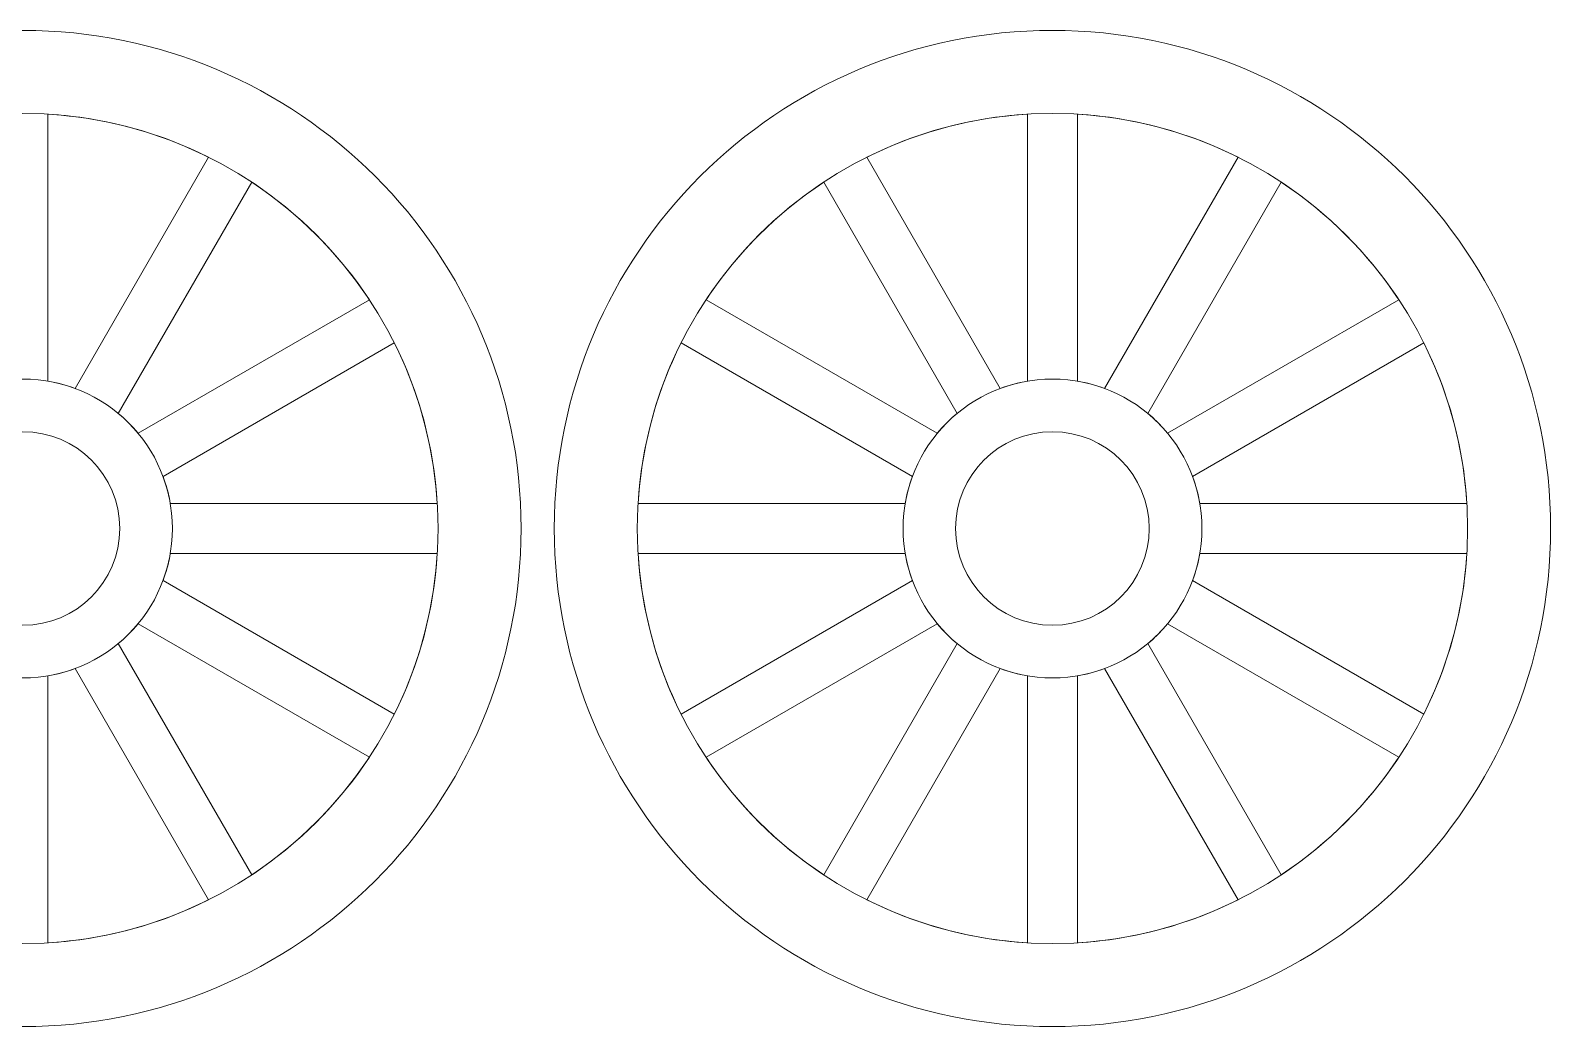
# Model space of a CAD drawing. Header units: millimetres. Extents: x -150 to 144, y -92 to 100.
# Drawn here: x -94.17 to -48.4, y -32.05 to -2.05 of the extents above; entities that cross this region are included whole.
import ezdxf

# ---------------------------------------------------------------- set-up
doc = ezdxf.new("R2010")
doc.units = ezdxf.units.MM
doc.header["$MEASUREMENT"] = 0
doc.layers.add('cut', color=7, linetype='Continuous')
doc.layers.add('cut light', color=7, linetype='Continuous')

msp = doc.modelspace()

# ---------------------------------------------------------------- linework, layer by layer
at = {"layer": 'cut', "lineweight": 0}
for centre in [(-94.3957, -17.053), (-63.3957, -17.053)]:
    msp.add_ellipse(centre, major_axis=(0, 2.915), ratio=1, dxfattribs=at)
for points in [[(-94.3957, -2.053), (-86.1114, -2.053), (-79.3957, -8.7688), (-79.3957, -17.053), (-79.3957, -17.053), (-79.3957, -25.3372), (-86.1114, -32.053), (-94.3957, -32.053), (-94.3957, -32.053), (-102.68, -32.053), (-109.3957, -25.3372), (-109.3957, -17.053), (-109.3957, -17.053), (-109.3957, -8.7688), (-102.68, -2.053), (-94.3957, -2.053)], [(-63.3957, -2.053), (-55.1114, -2.053), (-48.3957, -8.7688), (-48.3957, -17.053), (-48.3957, -17.053), (-48.3957, -25.3372), (-55.1114, -32.053), (-63.3957, -32.053), (-63.3957, -32.053), (-71.68, -32.053), (-78.3957, -25.3372), (-78.3957, -17.053), (-78.3957, -17.053), (-78.3957, -8.7688), (-71.68, -2.053), (-63.3957, -2.053)], [(-93.6458, -12.6155), (-93.3628, -12.663), (-93.0889, -12.7369), (-92.8264, -12.8346), (-92.8264, -12.8346), (-92.8264, -12.8346), (-88.8056, -5.8705), (-88.8056, -5.8705), (-88.8056, -5.8705), (-90.277, -5.1335), (-91.914, -4.6786), (-93.6458, -4.576), (-93.6458, -4.576), (-93.6458, -4.576), (-93.6458, -12.6155), (-93.6458, -12.6155)], [(-68.9859, -5.8706), (-68.9859, -5.8706), (-64.9651, -12.8349), (-64.9651, -12.8349), (-64.9651, -12.8349), (-64.7026, -12.7373), (-64.4287, -12.6631), (-64.1458, -12.6156), (-64.1458, -12.6156), (-64.1458, -12.6156), (-64.1458, -4.576), (-64.1458, -4.576), (-64.1458, -4.576), (-65.8776, -4.6786), (-67.5147, -5.1334), (-68.9859, -5.8706)], [(-62.6458, -12.6155), (-62.3628, -12.663), (-62.0889, -12.7369), (-61.8264, -12.8346), (-61.8264, -12.8346), (-61.8264, -12.8346), (-57.8056, -5.8705), (-57.8056, -5.8705), (-57.8056, -5.8705), (-59.277, -5.1335), (-60.914, -4.6786), (-62.6458, -4.576), (-62.6458, -4.576), (-62.6458, -4.576), (-62.6458, -12.6155), (-62.6458, -12.6155)], [(-87.5072, -6.6217), (-87.5072, -6.6217), (-91.5278, -13.5856), (-91.5278, -13.5856), (-91.5278, -13.5856), (-91.3097, -13.7662), (-91.109, -13.9669), (-90.9284, -14.185), (-90.9284, -14.185), (-90.9284, -14.185), (-83.9645, -10.1644), (-83.9645, -10.1644), (-83.9645, -10.1644), (-84.8948, -8.7587), (-86.1013, -7.5519), (-87.5072, -6.6217)], [(-73.8269, -10.1645), (-73.8269, -10.1645), (-66.8633, -14.185), (-66.8633, -14.185), (-66.8633, -14.185), (-66.6827, -13.9669), (-66.4819, -13.7662), (-66.2638, -13.5856), (-66.2638, -13.5856), (-66.2638, -13.5856), (-70.2843, -6.6218), (-70.2843, -6.6218), (-70.2843, -6.6218), (-71.69, -7.5522), (-72.8968, -8.7586), (-73.8269, -10.1645)], [(-56.5072, -6.6217), (-56.5072, -6.6217), (-60.5278, -13.5856), (-60.5278, -13.5856), (-60.5278, -13.5856), (-60.3097, -13.7662), (-60.109, -13.9669), (-59.9284, -14.185), (-59.9284, -14.185), (-59.9284, -14.185), (-52.9645, -10.1644), (-52.9645, -10.1644), (-52.9645, -10.1644), (-53.8948, -8.7587), (-55.1013, -7.5519), (-56.5072, -6.6217)], [(-83.2133, -11.4628), (-83.2133, -11.4628), (-90.1774, -15.4836), (-90.1774, -15.4836), (-90.1774, -15.4836), (-90.0797, -15.746), (-90.0057, -16.0199), (-89.9582, -16.3029), (-89.9582, -16.3029), (-89.9582, -16.3029), (-81.9187, -16.3029), (-81.9187, -16.3029), (-81.9187, -16.3029), (-82.0213, -14.5712), (-82.4761, -12.934), (-83.2133, -11.4628)], [(-75.8727, -16.3031), (-75.8727, -16.3031), (-67.8335, -16.3031), (-67.8335, -16.3031), (-67.8335, -16.3031), (-67.786, -16.02), (-67.712, -15.746), (-67.6143, -15.4835), (-67.6143, -15.4835), (-67.6143, -15.4835), (-74.5782, -11.4629), (-74.5782, -11.4629), (-74.5782, -11.4629), (-75.3151, -12.9343), (-75.7702, -14.5712), (-75.8727, -16.3031)], [(-52.2133, -11.4628), (-52.2133, -11.4628), (-59.1774, -15.4836), (-59.1774, -15.4836), (-59.1774, -15.4836), (-59.0797, -15.746), (-59.0057, -16.0199), (-58.9582, -16.3029), (-58.9582, -16.3029), (-58.9582, -16.3029), (-50.9187, -16.3029), (-50.9187, -16.3029), (-50.9187, -16.3029), (-51.0213, -14.5712), (-51.4761, -12.934), (-52.2133, -11.4628)], [(-81.9187, -17.8029), (-81.9187, -17.8029), (-89.9579, -17.8029), (-89.9579, -17.8029), (-89.9579, -17.8029), (-90.0054, -18.086), (-90.0794, -18.36), (-90.1771, -18.6225), (-90.1771, -18.6225), (-90.1771, -18.6225), (-83.2132, -22.6431), (-83.2132, -22.6431), (-83.2132, -22.6431), (-82.4763, -21.1717), (-82.0212, -19.5348), (-81.9187, -17.8029)], [(-74.5781, -22.6432), (-74.5781, -22.6432), (-67.6138, -18.6224), (-67.6138, -18.6224), (-67.6138, -18.6224), (-67.7114, -18.3599), (-67.7856, -18.086), (-67.8331, -17.8031), (-67.8331, -17.8031), (-67.8331, -17.8031), (-75.8727, -17.8031), (-75.8727, -17.8031), (-75.8727, -17.8031), (-75.7701, -19.5349), (-75.3153, -21.172), (-74.5781, -22.6432)], [(-50.9187, -17.8029), (-50.9187, -17.8029), (-58.9579, -17.8029), (-58.9579, -17.8029), (-58.9579, -17.8029), (-59.0054, -18.086), (-59.0794, -18.36), (-59.1771, -18.6225), (-59.1771, -18.6225), (-59.1771, -18.6225), (-52.2132, -22.6431), (-52.2132, -22.6431), (-52.2132, -22.6431), (-51.4763, -21.1717), (-51.0212, -19.5348), (-50.9187, -17.8029)], [(-83.9645, -23.9415), (-83.9645, -23.9415), (-90.9281, -19.921), (-90.9281, -19.921), (-90.9281, -19.921), (-91.1087, -20.1391), (-91.3095, -20.3398), (-91.5276, -20.5204), (-91.5276, -20.5204), (-91.5276, -20.5204), (-87.5071, -27.4842), (-87.5071, -27.4842), (-87.5071, -27.4842), (-86.1014, -26.5538), (-84.8946, -25.3474), (-83.9645, -23.9415)], [(-70.2842, -27.4843), (-70.2842, -27.4843), (-66.2637, -20.5206), (-66.2637, -20.5206), (-66.2637, -20.5206), (-66.4818, -20.34), (-66.6825, -20.1391), (-66.8631, -19.921), (-66.8631, -19.921), (-66.8631, -19.921), (-73.8269, -23.9416), (-73.8269, -23.9416), (-73.8269, -23.9416), (-72.8966, -25.3473), (-71.6901, -26.5542), (-70.2842, -27.4843)], [(-52.9645, -23.9415), (-52.9645, -23.9415), (-59.9281, -19.921), (-59.9281, -19.921), (-59.9281, -19.921), (-60.1087, -20.1391), (-60.3095, -20.3398), (-60.5276, -20.5204), (-60.5276, -20.5204), (-60.5276, -20.5204), (-56.5071, -27.4842), (-56.5071, -27.4842), (-56.5071, -27.4842), (-55.1014, -26.5538), (-53.8946, -25.3474), (-52.9645, -23.9415)], [(-88.8055, -28.2354), (-88.8055, -28.2354), (-92.8263, -21.2711), (-92.8263, -21.2711), (-92.8263, -21.2711), (-93.0888, -21.3687), (-93.3627, -21.4429), (-93.6456, -21.4904), (-93.6456, -21.4904), (-93.6456, -21.4904), (-93.6456, -29.53), (-93.6456, -29.53), (-93.6456, -29.53), (-91.9138, -29.4274), (-90.2767, -28.9726), (-88.8055, -28.2354)], [(-64.1456, -29.53), (-64.1456, -29.53), (-64.1456, -21.4908), (-64.1456, -21.4908), (-64.1456, -21.4908), (-64.4287, -21.4433), (-64.7027, -21.3693), (-64.9652, -21.2716), (-64.9652, -21.2716), (-64.9652, -21.2716), (-68.9858, -28.2355), (-68.9858, -28.2355), (-68.9858, -28.2355), (-67.5143, -28.9724), (-65.8776, -29.4275), (-64.1456, -29.53)], [(-57.8055, -28.2354), (-57.8055, -28.2354), (-61.8263, -21.2711), (-61.8263, -21.2711), (-61.8263, -21.2711), (-62.0888, -21.3687), (-62.3627, -21.4429), (-62.6456, -21.4904), (-62.6456, -21.4904), (-62.6456, -21.4904), (-62.6456, -29.53), (-62.6456, -29.53), (-62.6456, -29.53), (-60.9138, -29.4274), (-59.2767, -28.9726), (-57.8055, -28.2354)]]:
    msp.add_open_spline(points, degree=3, knots=[0, 0, 0, 0, 0.2, 0.2, 0.2, 0.2, 0.4, 0.4, 0.4, 0.4, 0.6, 0.6, 0.6, 0.6, 1, 1, 1, 1], dxfattribs=at)
at = {"layer": 'cut light', "color": 5, "lineweight": 0}
for centre, major_axis in [((-94.3957, -17.053), (0, 12.5)), ((-63.3957, -17.053), (0, 12.5)), ((-94.3957, -17.053), (0, 4.5)), ((-63.3957, -17.053), (0, 4.5))]:
    msp.add_ellipse(centre, major_axis=major_axis, ratio=1, dxfattribs=at)

doc.saveas('drawing.dxf')
